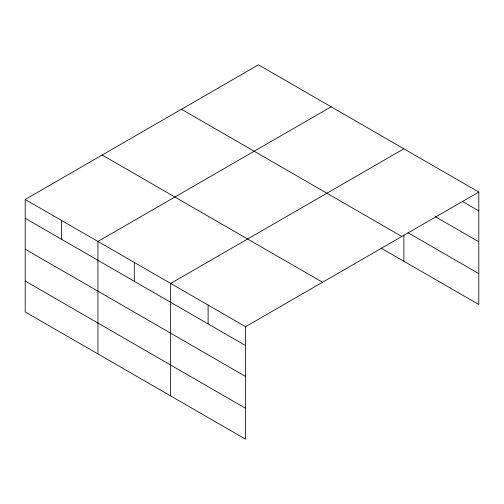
<?xml version="1.0" encoding="UTF-8"?>
<svg xmlns="http://www.w3.org/2000/svg" width="504" height="504" viewBox="0 0 504 504"><rect width="100%" height="100%" fill="white"/><g stroke="black" fill="none" stroke-linecap="round" stroke-linejoin="round"><path stroke-width="0.76" d="M25.2 199.471L245.574 326.699L245.574 439.186L25.2 311.951L25.2 199.471L258.426 64.814L478.8 192.049L478.8 304.529L380.98 248.056M331.153 106.804L97.921 241.454L97.921 353.94M403.874 148.787L170.648 283.443L170.648 395.924M245.574 326.699L478.8 192.049M462.451 201.449L478.8 210.886M435.204 216.619L478.8 241.788M407.963 232.728L478.8 273.628M181.465 109.255L401.833 236.483M102.167 155.037L322.535 282.265M25.2 218.314L245.574 345.542M25.2 249.215L245.574 376.444M25.2 281.049L245.574 408.284M403.874 235.003L403.874 261.274M208.108 305.071L208.108 323.914M134.285 262.452L134.285 281.289M61.564 220.462L61.564 239.306"/></g></svg>
